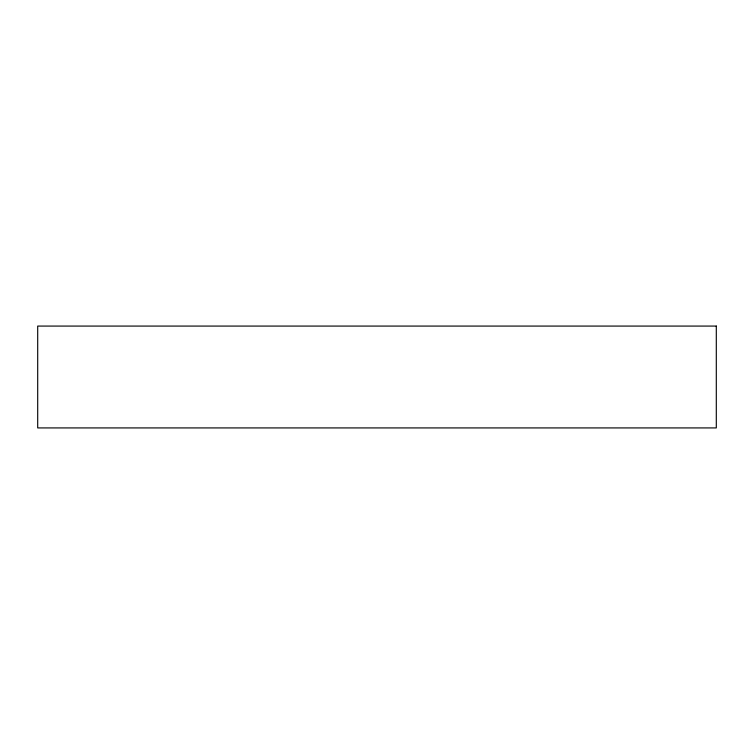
<?xml version="1.0" encoding="UTF-8"?>
<svg xmlns="http://www.w3.org/2000/svg" width="754" height="754" viewBox="0 0 754 754"><rect width="100%" height="100%" fill="white"/><g stroke="black" fill="none" stroke-linecap="round" stroke-linejoin="round"><path stroke-width="1.13" d="M716.3 326.077L37.7 326.077L37.7 427.923L716.3 427.923L716.3 326.077"/></g></svg>
